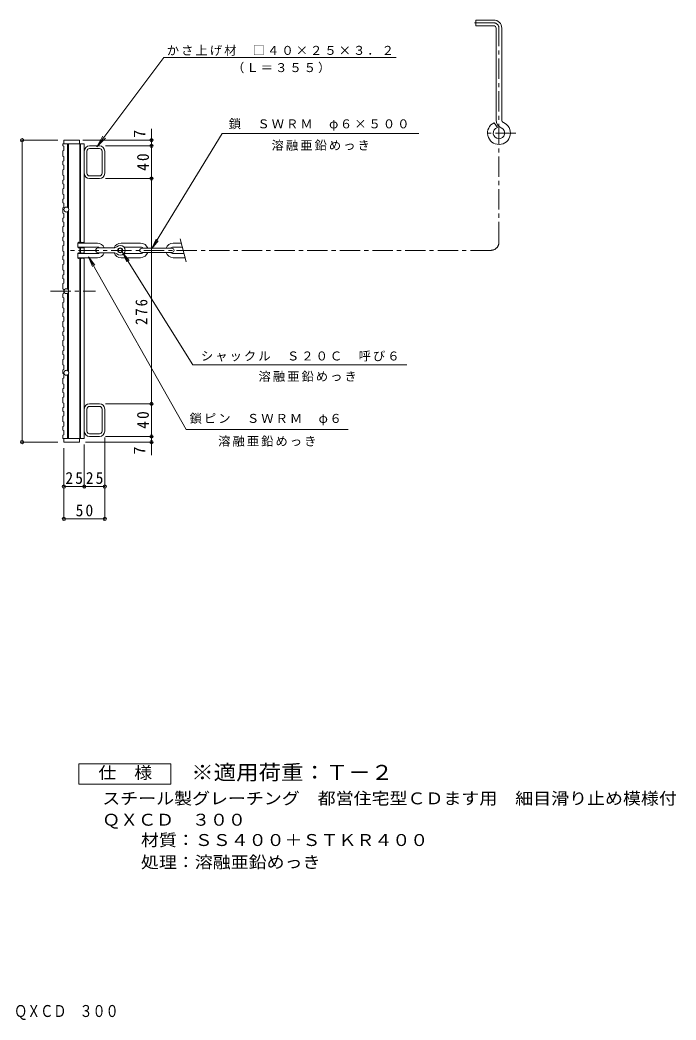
# Model space of a CAD drawing. Units: millimetres, scale not verified. Extents: x -625 to 884, y -684 to 586.
# Drawn here: x 80 to 884, y -684 to 541 of the extents above; entities that cross this region are included whole.
import ezdxf
from ezdxf.enums import TextEntityAlignment as Align

# ---------------------------------------------------------------- set-up
doc = ezdxf.new("R2010")
doc.units = ezdxf.units.MM
doc.header["$LTSCALE"] = 5
doc.header["$PDMODE"] = 32
doc.header["$PDSIZE"] = 4
doc.linetypes.add('CHAIN1', pattern=[8, 5, -1, 1, -1])
for name, color, linetype, lineweight in [('1-1_1-1ﾚｲﾔ', 2, 'Continuous', 9), ('1-2_1-2ﾚｲﾔ', 3, 'Continuous', 9), ('1-3_1-3ﾚｲﾔ', 4, 'Continuous', 9), ('1-4_1-4ﾚｲﾔ', 7, 'Continuous', 9), ('1-5_1-5ﾚｲﾔ', 7, 'Continuous', 9), ('F-4_F-4ﾚｲﾔ', 2, 'Continuous', 9)]:
    doc.layers.add(name, color=color, linetype=linetype, lineweight=lineweight)
doc.layers.add('F-5_F-5ﾚｲﾔ', color=2, linetype='Continuous')
doc.layers.add('F-F_F-Fﾚｲﾔ', color=2, linetype='Continuous')
doc.styles.add('ＭＳ ゴシック', font='')
doc.styles.get('ＭＳ ゴシック').set_extended_font_data('MS Gothic')

msp = doc.modelspace()

# ---------------------------------------------------------------- linework, layer by layer
at = {"layer": '1-1_1-1ﾚｲﾔ'}
for p, q in [((158.784, 353.116), (158.784, 380.316)), ((161.984, 353.116), (161.984, 380.316)), ((177.384, 386.716), (165.184, 386.716)), ((177.384, 383.516), (165.184, 383.516)), ((180.584, 353.116), (180.584, 380.316)), ((183.784, 353.116), (183.784, 380.316)), ((165.184, 349.916), (177.384, 349.916)), ((177.384, 346.716), (165.184, 346.716)), ((158.784, 64.316), (158.784, 37.116)), ((161.984, 64.316), (161.984, 37.116)), ((177.384, 70.716), (165.184, 70.716)), ((165.184, 67.516), (177.384, 67.516)), ((180.584, 64.316), (180.584, 37.116)), ((183.784, 64.316), (183.784, 37.116)), ((177.384, 33.916), (165.184, 33.916)), ((177.384, 30.716), (165.184, 30.716))]:
    msp.add_line(p, q, dxfattribs=at)
for centre, radius, start, end in [((165.184, 380.316), 6.4, 90, 180), ((165.184, 380.316), 3.2, 90, 180), ((177.384, 380.316), 6.4, 0, 90), ((177.384, 380.316), 3.2, 0, 90), ((165.184, 353.116), 6.4, 180, 270), ((165.184, 353.116), 3.2, 180, 270), ((177.384, 353.116), 6.4, 270, 0), ((177.384, 353.116), 3.2, 270, 0), ((165.184, 64.316), 6.4, 90, 180), ((165.184, 64.316), 3.2, 90, 180), ((177.384, 64.316), 6.4, 0, 90), ((177.384, 64.316), 3.2, 0, 90), ((165.184, 37.116), 6.4, 180, 270), ((165.184, 37.116), 3.2, 180, 270), ((177.384, 37.116), 3.2, 270, 0), ((177.384, 37.116), 6.4, 270, 0)]:
    msp.add_arc(centre, radius, start, end, dxfattribs=at)
at = {"layer": '1-2_1-2ﾚｲﾔ'}
for p, q in [((133.784, 393.716), (133.784, 389.216)), ((133.784, 393.716), (152.784, 393.716)), ((152.784, 393.716), (152.784, 389.216)), ((132.284, 389.216), (132.284, 386.702)), ((133.784, 389.216), (132.284, 389.216)), ((132.284, 380.566), (133.784, 381.077)), ((158.784, 389.216), (133.784, 389.216)), ((138.284, 389.216), (138.284, 311.314)), ((139.284, 389.216), (139.284, 310.374)), ((153.284, 389.216), (153.284, 268.235)), ((154.284, 389.216), (154.284, 268.235)), ((158.784, 267.369), (158.784, 389.216)), ((132.284, 367.883), (133.784, 368.394)), ((133.784, 373.508), (133.784, 368.394)), ((132.284, 357.34), (133.784, 357.851)), ((133.784, 362.964), (133.784, 357.851)), ((132.284, 344.657), (133.784, 345.168)), ((133.784, 350.281), (133.784, 345.168)), ((132.284, 334.113), (133.784, 334.625)), ((133.784, 339.738), (133.784, 334.625)), ((132.284, 321.43), (133.784, 321.941)), ((133.784, 327.055), (133.784, 321.941)), ((132.284, 310.886), (133.784, 311.398)), ((133.784, 316.511), (133.784, 311.398)), ((139.284, 307.058), (139.284, 210.374)), ((132.284, 298.204), (133.784, 298.715)), ((133.784, 303.828), (133.784, 298.715)), ((138.284, 306.118), (138.284, 211.314)), ((132.284, 287.66), (133.784, 288.172)), ((133.784, 293.285), (133.784, 288.172)), ((132.284, 274.977), (133.784, 275.488)), ((133.784, 270.058), (133.784, 264.945)), ((132.284, 264.434), (133.784, 264.945)), ((153.284, 255.582), (153.284, 261.85)), ((154.284, 255.582), (154.284, 261.85)), ((158.784, 254.716), (158.784, 262.716)), ((132.284, 251.751), (133.784, 252.262)), ((133.784, 246.832), (133.784, 241.719)), ((153.284, 28.216), (153.284, 248.503)), ((154.284, 28.216), (154.284, 248.503)), ((158.784, 28.216), (158.784, 249.369)), ((132.284, 241.207), (133.784, 241.719)), ((132.284, 228.524), (133.784, 229.036)), ((133.784, 223.606), (133.784, 218.492)), ((132.284, 217.981), (133.784, 218.492)), ((132.284, 205.298), (133.784, 205.809)), ((133.784, 200.379), (133.784, 195.266)), ((138.284, 206.118), (138.284, 111.314)), ((139.284, 207.058), (139.284, 110.374)), ((132.284, 194.755), (133.784, 195.266)), ((132.284, 182.071), (133.784, 182.583)), ((132.284, 171.528), (133.784, 172.04)), ((133.784, 177.153), (133.784, 172.04)), ((132.284, 158.845), (133.784, 159.356)), ((132.284, 148.302), (133.784, 148.813)), ((133.784, 153.926), (133.784, 148.813)), ((132.284, 135.618), (133.784, 136.13)), ((132.284, 125.075), (133.784, 125.587)), ((133.784, 130.7), (133.784, 125.587)), ((132.284, 112.392), (133.784, 112.903)), ((132.284, 101.849), (133.784, 102.36)), ((133.784, 107.473), (133.784, 102.36)), ((138.284, 106.118), (138.284, 28.216)), ((139.284, 28.216), (139.284, 107.058)), ((132.284, 89.166), (133.784, 89.677)), ((132.284, 78.622), (133.784, 79.134)), ((133.784, 84.247), (133.784, 79.134)), ((132.284, 65.939), (133.784, 66.451)), ((132.284, 55.396), (133.784, 55.907)), ((133.784, 61.02), (133.784, 55.907)), ((132.284, 42.713), (133.784, 43.224)), ((133.784, 37.794), (133.784, 32.681)), ((132.284, 32.169), (133.784, 32.681)), ((133.784, 28.216), (133.784, 23.716)), ((152.784, 28.216), (152.784, 23.716)), ((133.784, 23.716), (152.784, 23.716))]:
    msp.add_line(p, q, dxfattribs=at)
at = {"layer": '1-2_1-2ﾚｲﾔ', "linetype": 'CHAIN1'}
msp.add_line((117.258, 208.716), (172.505, 208.716), dxfattribs=at)
at = {"layer": '1-2_1-2ﾚｲﾔ'}
for points in [[(132.284, 386.702), (133.784, 386.191), (133.784, 381.077)], [(132.284, 380.566), (132.284, 374.019), (133.784, 373.508)], [(132.284, 367.883), (132.284, 363.476), (133.784, 362.964)], [(132.284, 357.34), (132.284, 350.792), (133.784, 350.281)], [(132.284, 344.657), (132.284, 340.249), (133.784, 339.738)], [(132.284, 334.113), (132.284, 327.566), (133.784, 327.055)], [(132.284, 321.43), (132.284, 317.023), (133.784, 316.511)], [(132.284, 310.886), (132.284, 304.339), (133.784, 303.828)], [(132.284, 298.204), (132.284, 293.796), (133.784, 293.285)], [(132.284, 287.66), (132.284, 281.113), (133.784, 280.602), (133.784, 275.488)], [(132.284, 274.977), (132.284, 270.57), (133.784, 270.058)], [(132.284, 264.434), (132.284, 257.887), (133.784, 257.375), (133.784, 252.262)], [(132.284, 251.751), (132.284, 247.343), (133.784, 246.832)], [(132.284, 241.207), (132.284, 234.66), (133.784, 234.149), (133.784, 229.036)], [(132.284, 228.524), (132.284, 224.117), (133.784, 223.606)], [(132.284, 217.981), (132.284, 211.434), (133.784, 210.922), (133.784, 205.809)], [(132.284, 205.298), (132.284, 200.891), (133.784, 200.379)], [(132.284, 194.755), (132.284, 188.207), (133.784, 187.696), (133.784, 182.583)], [(132.284, 182.071), (132.284, 177.664), (133.784, 177.153)], [(132.284, 171.528), (132.284, 164.981), (133.784, 164.469), (133.784, 159.356)], [(132.284, 158.845), (132.284, 154.438), (133.784, 153.926)], [(132.284, 148.302), (132.284, 141.754), (133.784, 141.243), (133.784, 136.13)], [(132.284, 135.618), (132.284, 131.211), (133.784, 130.7)], [(132.284, 125.075), (132.284, 118.528), (133.784, 118.017), (133.784, 112.903)], [(132.284, 112.392), (132.284, 107.985), (133.784, 107.473)], [(132.284, 101.849), (132.284, 95.302), (133.784, 94.79), (133.784, 89.677)], [(132.284, 89.166), (132.284, 84.758), (133.784, 84.247)], [(132.284, 78.622), (132.284, 72.075), (133.784, 71.564), (133.784, 66.451)], [(132.284, 65.939), (132.284, 61.532), (133.784, 61.02)], [(132.284, 55.396), (132.284, 48.849), (133.784, 48.337), (133.784, 43.224)], [(132.284, 42.713), (132.284, 38.305), (133.784, 37.794)], [(132.284, 32.169), (132.284, 28.216), (158.784, 28.216)]]:
    msp.add_lwpolyline(points, dxfattribs=at)
for centre in [(136.784, 308.716), (136.784, 208.716), (136.784, 108.716)]:
    msp.add_circle(centre, 3, dxfattribs=at)
at = {"layer": '1-3_1-3ﾚｲﾔ'}
for p, q in [((660.257, 540.97), (638.257, 540.97)), ((638.257, 533.97), (638.257, 540.97)), ((660.257, 533.97), (638.257, 533.97)), ((663.257, 530.97), (663.257, 418.178)), ((670.257, 530.97), (670.257, 418.178)), ((664.825, 409.198), (660.841, 415.159)), ((283.535, 244.716), (276.033, 272.716)), ((150.784, 262.716), (174.784, 262.716)), ((203.784, 267.716), (227.784, 267.716)), ((207.256, 262.716), (227.784, 262.716)), ((266.284, 261.216), (229.284, 261.216)), ((267.784, 267.716), (277.373, 267.716)), ((267.784, 262.716), (278.712, 262.716)), ((150.784, 254.716), (174.784, 254.716)), ((150.784, 249.716), (150.784, 254.716)), ((150.784, 249.716), (174.784, 249.716)), ((203.784, 249.716), (227.784, 249.716)), ((207.256, 254.716), (227.784, 254.716)), ((266.284, 256.216), (229.284, 256.216)), ((267.784, 254.716), (280.856, 254.716)), ((267.784, 249.716), (282.196, 249.716))]:
    msp.add_line(p, q, dxfattribs=at)
at = {"layer": '1-3_1-3ﾚｲﾔ', "linetype": 'CHAIN1'}
for p, q in [((660.257, 537.47), (636.712, 537.47)), ((666.757, 268.716), (666.757, 530.97)), ((687.388, 402.47), (648.101, 402.47)), ((656.757, 258.716), (139.549, 258.716))]:
    msp.add_line(p, q, dxfattribs=at)
at = {"layer": '1-3_1-3ﾚｲﾔ', "color": 2}
for p, q in [((175.784, 261.716), (195.234, 261.716)), ((175.784, 255.716), (195.234, 255.716))]:
    msp.add_line(p, q, dxfattribs=at)
at = {"layer": '1-3_1-3ﾚｲﾔ'}
msp.add_lwpolyline([(150.784, 262.716), (150.784, 267.716), (174.784, 267.716)], dxfattribs=at)
at = {"layer": '1-3_1-3ﾚｲﾔ', "color": 2}
for radius in [3, 2.5]:
    msp.add_circle((202.784, 258.716), radius, dxfattribs=at)
at = {"layer": '1-3_1-3ﾚｲﾔ'}
for centre, radius, start, end in [((660.257, 530.97), 10, 0, 90), ((660.257, 530.97), 3, 0, 90), ((673.257, 418.178), 10, 180, 247.52046), ((673.257, 418.178), 3, 180, 247.51962), ((666.757, 402.47), 14, 114.99496, 67.52054), ((666.757, 402.47), 7, 106.01617, 67.52081), ((151.784, 267.716), 1, 0, 180), ((151.784, 262.716), 1, 180, 0), ((153.784, 267.716), 1, 0, 180), ((153.784, 262.716), 1, 180, 0), ((155.784, 267.716), 1, 0, 180), ((155.784, 262.716), 1, 180, 0), ((157.784, 267.716), 1, 0, 180), ((157.784, 262.716), 1, 180, 0), ((174.784, 258.716), 9, 19.47151, 90), ((174.784, 258.716), 4, 48.59126, 90), ((203.784, 258.716), 9, 90, 160.66487), ((229.284, 258.716), 2.5, 90, 270), ((227.784, 258.716), 9, 16.12732, 90), ((227.784, 258.716), 4, 38.68098, 90), ((267.784, 258.716), 9, 90, 163.87268), ((267.784, 258.716), 4, 90, 141.31902), ((266.284, 258.716), 2.5, 270, 90), ((151.784, 254.716), 1, 0, 180), ((151.784, 249.716), 1, 180, 0), ((153.784, 254.716), 1, 0, 180), ((153.784, 249.716), 1, 180, 0), ((155.784, 254.716), 1, 0, 180), ((155.784, 249.716), 1, 180, 0), ((157.784, 254.716), 1, 0, 180), ((157.784, 249.716), 1, 180, 0), ((174.784, 258.716), 9, 270, 340.52849), ((174.784, 258.716), 4, 270, 311.40874), ((203.784, 258.716), 9, 199.33513, 270), ((227.784, 258.716), 9, 270, 343.8723), ((227.784, 258.716), 4, 270, 321.31721), ((267.784, 258.716), 9, 196.1277, 270), ((267.784, 258.716), 4, 218.68279, 270)]:
    msp.add_arc(centre, radius, start, end, dxfattribs=at)
at = {"layer": '1-3_1-3ﾚｲﾔ', "linetype": 'CHAIN1'}
for centre, radius, start, end in [((660.257, 530.97), 6.5, 0, 90), ((656.757, 268.716), 10, 270, 0)]:
    msp.add_arc(centre, radius, start, end, dxfattribs=at)
at = {"layer": '1-3_1-3ﾚｲﾔ', "color": 2}
for centre, radius, start, end in [((175.784, 258.716), 3, 90, 270), ((195.234, 266.716), 5, 270, 313.34166), ((202.784, 258.716), 6, 226.65851, 133.34149), ((195.234, 250.716), 5, 46.65834, 90)]:
    msp.add_arc(centre, radius, start, end, dxfattribs=at)
at = {"layer": '1-4_1-4ﾚｲﾔ'}
for p, q in [((241.107, 386.716), (241.107, 407.672)), ((126.284, 393.716), (81.018, 393.716)), ((82.518, 23.716), (82.518, 393.716)), ((156.981, 393.716), (242.607, 393.716)), ((327.766, 401.75), (568.716, 401.75)), ((184.884, 386.716), (242.607, 386.716)), ((241.107, 346.716), (241.107, 386.716)), ((184.884, 346.716), (242.607, 346.716)), ((241.107, 70.716), (241.107, 346.716)), ((241.568, 260.843), (246.644, 272.266)), ((241.568, 260.843), (249.427, 270.564)), ((163.964, 250.623), (171.485, 240.639)), ((163.964, 250.623), (168.645, 239.032)), ((205.736, 256.025), (213.692, 246.384)), ((205.736, 256.025), (210.926, 244.653)), ((291.736, 118.573), (553.72, 118.573)), ((184.884, 70.716), (242.607, 70.716)), ((241.107, 30.716), (241.107, 70.716)), ((283.553, 39.198), (482.072, 39.198)), ((183.784, 29.616), (183.784, -32.208)), ((183.784, 29.616), (183.784, -71.896)), ((184.884, 30.716), (242.607, 30.716)), ((241.107, 7.908), (241.107, 30.716)), ((126.284, 23.716), (81.018, 23.716)), ((133.784, 16.216), (133.784, -71.896)), ((158.784, 20.716), (158.784, -32.208)), ((160.284, 23.716), (242.607, 23.716)), ((133.784, -30.708), (158.784, -30.708)), ((158.784, -30.708), (183.784, -30.708)), ((133.784, -70.396), (183.784, -70.396))]:
    msp.add_line(p, q, dxfattribs=at)
for p in [(82.518, 393.716), (241.107, 393.716), (241.107, 386.716), (241.107, 346.716), (241.107, 70.716), (82.518, 23.716), (241.107, 30.716), (241.107, 23.716), (133.784, -30.708), (158.784, -30.708), (183.784, -30.708), (133.784, -70.396), (183.784, -70.396)]:
    msp.add_point(p, dxfattribs=at)
at = {"layer": '1-5_1-5ﾚｲﾔ'}
for p, q in [((256.165, 494.984), (540.684, 494.984)), ((174.238, 385.399), (184.693, 396.155)), ((327.766, 401.75), (241.568, 260.843)), ((283.553, 39.198), (163.964, 250.623)), ((291.736, 118.573), (205.736, 256.025))]:
    msp.add_line(p, q, dxfattribs=at)
msp.add_lwpolyline([(256.165, 494.984), (174.238, 385.399), (181.553, 398.495)], dxfattribs=at)
at = {"layer": 'F-4_F-4ﾚｲﾔ'}
msp.add_lwpolyline([(152.223, -395.537), (152.223, -370.536), (264.723, -370.536), (264.723, -395.537)], close=True, dxfattribs=at)

# ---------------------------------------------------------------- texts
at = {"layer": '1-4_1-4ﾚｲﾔ', "color": 2, "style": 'ＭＳ ゴシック'}
for p in [(238.107, 396.499), (238.107, 8.407)]:
    msp.add_text('7', height=14.66, rotation=90, dxfattribs=at).set_placement(p, align=Align.BOTTOM_LEFT)
at = {"layer": '1-4_1-4ﾚｲﾔ', "char_height": 11, "attachment_point": 7, "style": 'ＭＳ ゴシック'}
for s, insert in [('\\T1.17;鎖\u3000ＳＷＲＭ\u3000φ６×５００', (335.741, 405.229)), ('\\T1.17;溶融亜鉛めっき', (388.241, 380.749)), ('\\T1.17;シャックル\u3000Ｓ２０Ｃ\u3000呼び６', (301.714, 122.466)), ('\\T1.17;溶融亜鉛めっき', (372.236, 97.572)), ('\\T1.17;鎖ピン\u3000ＳＷＲＭ\u3000φ６', (287.812, 44.337)), ('\\T1.17;溶融亜鉛めっき', (322.812, 18.197))]:
    msp.add_mtext(s, dxfattribs=dict(at, insert=insert))
at = {"layer": '1-4_1-4ﾚｲﾔ', "color": 2, "char_height": 14.66, "attachment_point": 7, "rotation": 90, "style": 'ＭＳ ゴシック'}
for s, insert in [('\\T1.27;\\W0.95;40', (238.107, 356.091)), ('\\T1.27;\\W0.9;276', (236.231, 167.271)), ('\\T1.27;\\W0.95;40', (238.107, 40.091))]:
    msp.add_mtext(s, dxfattribs=dict(at, insert=insert))
at = {"layer": '1-4_1-4ﾚｲﾔ', "color": 2, "char_height": 14.66, "attachment_point": 7, "style": 'ＭＳ ゴシック'}
for s, insert in [('\\T1.27;\\W0.95;25', (135.659, -27.708)), ('\\T1.27;\\W0.95;25', (160.659, -27.708)), ('\\T1.27;\\W0.95;50', (148.159, -67.396))]:
    msp.add_mtext(s, dxfattribs=dict(at, insert=insert))
at = {"layer": '1-5_1-5ﾚｲﾔ', "char_height": 11, "attachment_point": 7, "style": 'ＭＳ ゴシック'}
for s, insert in [('\\T1.17;かさ上げ材\u3000□４０×２５×３．２', (259.858, 497.052)), ('\\T1.17;（Ｌ＝３５５）', (339.852, 475.704))]:
    msp.add_mtext(s, dxfattribs=dict(at, insert=insert))
at = {"layer": 'F-4_F-4ﾚｲﾔ', "style": 'ＭＳ ゴシック', "width": 1.1}
for s, p in [('仕\u3000様', (175.973, -393.036)), ('材質：ＳＳ４００＋ＳＴＫＲ４００', (228.148, -475.516)), ('処理：溶融亜鉛めっき', (228.148, -502.615))]:
    msp.add_text(s, height=14.66, dxfattribs=at).set_placement(p, align=Align.BOTTOM_LEFT)
at = {"layer": 'F-5_F-5ﾚｲﾔ', "color": 3, "style": 'ＭＳ ゴシック', "width": 1.1}
msp.add_text('※適用荷重：Ｔ－２', height=18.33, dxfattribs=at).set_placement((289.723, -395.537), align=Align.BOTTOM_LEFT)
at = {"layer": 'F-5_F-5ﾚｲﾔ', "style": 'ＭＳ ゴシック', "width": 1.1}
for s, p in [('スチール製グレーチング\u3000都営住宅型ＣＤます用\u3000細目滑り止め模様付', (180.768, -424.497)), ('ＱＸＣＤ\u3000３００', (180.768, -450.654))]:
    msp.add_text(s, height=14.66, dxfattribs=at).set_placement(p, align=Align.BOTTOM_LEFT)
at = {"layer": 'F-F_F-Fﾚｲﾔ', "style": 'ＭＳ ゴシック', "width": 0.8}
msp.add_text('スチール製グレーチング\u3000都営住宅型ＣＤます用\u3000細目滑り止め模様付\u3000ＱＸＣＤ\u3000３００', height=14.66, dxfattribs=at).set_placement((-455, -685.022), align=Align.BOTTOM_LEFT)

doc.saveas('drawing.dxf')
